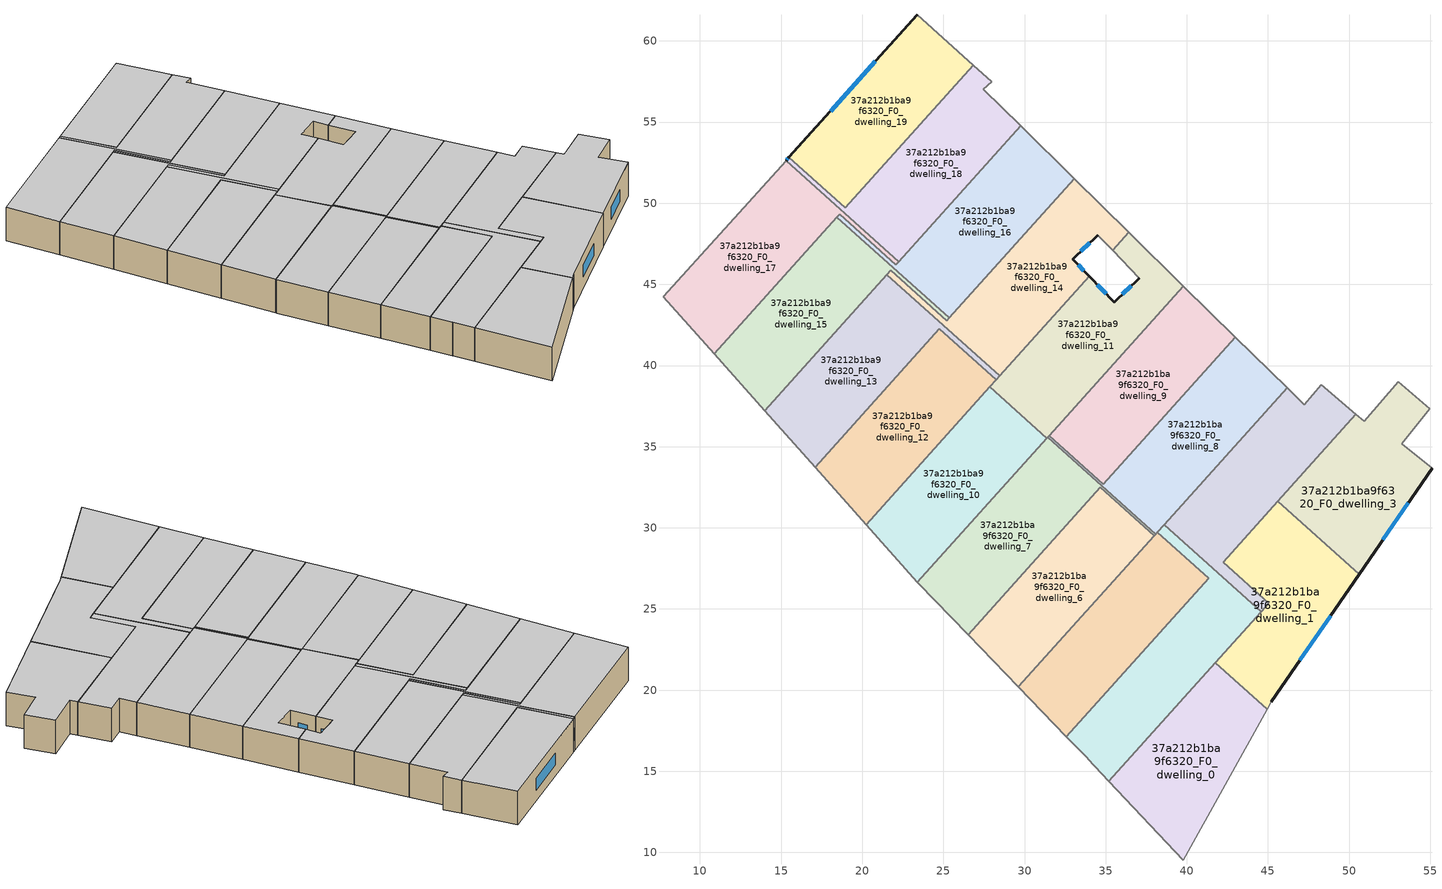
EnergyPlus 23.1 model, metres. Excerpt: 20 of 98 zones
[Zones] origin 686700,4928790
37a212b1ba9f6320_F0_dwelling_0
 floor ground (EU_floor_Construction): 44.96,18.82 39.77,9.52 35.19,14.39 41.75,21.7 z0
 wall to 37a212b1ba9f6320_F0_dwelling_1 (EU_wall_Construction): 44.96,18.82 41.75,21.7 z0:3
 wall adiabatic (EU_wall_Construction): 35.19,14.39 39.77,9.52 44.96,18.82 z0:3
 wall to 37a212b1ba9f6320_F0_dwelling_2 (EU_wall_Construction): 41.75,21.7 35.19,14.39 z0:3
 ceiling to 37a212b1ba9f6320_F1_dwelling_0 (EU_floor_Construction): 39.77,9.52 44.96,18.82 41.75,21.7 35.19,14.39 z3
37a212b1ba9f6320_F0_dwelling_1
 floor ground (EU_floor_Construction): 50.61,27.14 45.21,19.27 44.96,18.82 41.75,21.7 45.04,25.36 42.23,27.88 45.61,31.64 z0
 wall outside (EU_wall_Construction): 45.21,19.27 50.61,27.14 z0:3
 wall to 37a212b1ba9f6320_F0_dwelling_5 (EU_wall_Construction): 45.61,31.64 42.23,27.88 45.04,25.36 44.57,24.84 z0:3
 wall to 37a212b1ba9f6320_F0_dwelling_3 (EU_wall_Construction): 50.61,27.14 45.61,31.64 z0:3
 wall adiabatic (EU_wall_Construction): 44.96,18.82 45.21,19.27 z0:3
 wall to 37a212b1ba9f6320_F0_dwelling_2 (EU_wall_Construction): 44.57,24.84 41.75,21.7 z0:3
 window (EU_Window_Construction): 46.97,21.83 48.86,24.58 z0.98:2.02
 ceiling to 37a212b1ba9f6320_F1_dwelling_1 (EU_floor_Construction): 45.21,19.27 50.61,27.14 45.61,31.64 42.23,27.88 45.04,25.36 41.75,21.7 44.96,18.82 z3
37a212b1ba9f6320_F0_dwelling_10
 floor ground (EU_floor_Construction): 31.37,35.53 23.4,26.65 20.24,30.2 27.86,38.68 z0
 wall adiabatic (EU_wall_Construction): 20.24,30.2 23.4,26.65 z0:3
 wall to 37a212b1ba9f6320_F0_dwelling_11 (EU_wall_Construction): 31.37,35.53 27.86,38.68 z0:3
 wall to 37a212b1ba9f6320_F0_dwelling_7 (EU_wall_Construction): 23.4,26.65 31.37,35.53 z0:3
 wall to 37a212b1ba9f6320_F0_dwelling_12 (EU_wall_Construction): 27.86,38.68 20.24,30.2 z0:3
 ceiling to 37a212b1ba9f6320_F1_dwelling_10 (EU_floor_Construction): 23.4,26.65 31.37,35.53 27.86,38.68 20.24,30.2 z3
37a212b1ba9f6320_F0_dwelling_11
 floor ground (EU_floor_Construction): 39.79,44.9 31.37,35.53 27.86,38.68 33.99,45.5 35.52,43.91 37.06,45.38 35.42,47.1 36.42,48.21 z0
 wall outside (EU_wall_Construction): 37.06,45.38 35.52,43.91 33.99,45.5 z0:3
 wall adiabatic (EU_wall_Construction): 35.42,47.1 37.06,45.38 / 39.79,44.9 36.42,48.21 z0:3
 wall to 37a212b1ba9f6320_F0_dwelling_14 (EU_wall_Construction): 36.42,48.21 35.42,47.1 / 33.99,45.5 28.47,39.36 z0:3
 wall to 37a212b1ba9f6320_F0_dwelling_9 (EU_wall_Construction): 31.51,35.68 39.79,44.9 z0:3
 wall to 37a212b1ba9f6320_F0_dwelling_13 (EU_wall_Construction): 28.47,39.36 28.24,39.11 z0:3
 wall to 37a212b1ba9f6320_F0_dwelling_8 (EU_wall_Construction): 31.42,35.58 31.51,35.68 z0:3
 wall to 37a212b1ba9f6320_F0_dwelling_7 (EU_wall_Construction): 31.37,35.53 31.42,35.58 z0:3
 wall to 37a212b1ba9f6320_F0_dwelling_12 (EU_wall_Construction): 28.24,39.11 27.86,38.68 z0:3
 window (EU_Window_Construction): 36.56,44.9 36.02,44.39 / 35.02,44.43 34.49,44.98 z0.98:2.02
 ceiling to 37a212b1ba9f6320_F1_dwelling_11 (EU_floor_Construction): 31.37,35.53 39.79,44.9 36.42,48.21 35.42,47.1 37.06,45.38 35.52,43.91 33.99,45.5 27.86,38.68 z3
37a212b1ba9f6320_F0_dwelling_12
 floor ground (EU_floor_Construction): 28.24,39.11 20.24,30.2 17.09,33.73 24.75,42.25 z0
 wall adiabatic (EU_wall_Construction): 17.09,33.73 20.24,30.2 z0:3
 wall to 37a212b1ba9f6320_F0_dwelling_13 (EU_wall_Construction): 28.24,39.11 24.75,42.25 17.09,33.73 z0:3
 ceiling to 37a212b1ba9f6320_F1_dwelling_12 (EU_floor_Construction): 20.24,30.2 28.24,39.11 24.75,42.25 17.09,33.73 z3
37a212b1ba9f6320_F0_dwelling_13
 floor ground (EU_floor_Construction): 24.75,42.25 17.09,33.73 13.99,37.22 21.52,45.6 28.47,39.36 28.24,39.11 z0
 wall adiabatic (EU_wall_Construction): 13.99,37.22 17.09,33.73 z0:3
 wall to 37a212b1ba9f6320_F0_dwelling_14 (EU_wall_Construction): 28.47,39.36 21.52,45.6 z0:3
 wall to 37a212b1ba9f6320_F0_dwelling_15 (EU_wall_Construction): 21.52,45.6 13.99,37.22 z0:3
 ceiling to 37a212b1ba9f6320_F1_dwelling_13 (EU_floor_Construction): 28.24,39.11 28.47,39.36 21.52,45.6 13.99,37.22 17.09,33.73 24.75,42.25 z3
37a212b1ba9f6320_F0_dwelling_14
 floor ground (EU_floor_Construction): 36.42,48.21 35.42,47.1 34.52,48.04 32.97,46.56 33.99,45.5 28.47,39.36 21.52,45.6 21.75,45.86 25.2,42.76 33.07,51.51 z0
 wall outside (EU_wall_Construction): 33.99,45.5 32.97,46.56 34.52,48.04 z0:3
 wall adiabatic (EU_wall_Construction): 34.52,48.04 35.42,47.1 / 36.42,48.21 33.07,51.51 z0:3
 wall to 37a212b1ba9f6320_F0_dwelling_15 (EU_wall_Construction): 25.36,42.93 25.2,42.76 21.75,45.86 21.52,45.6 z0:3
 wall to 37a212b1ba9f6320_F0_dwelling_16 (EU_wall_Construction): 33.07,51.51 25.36,42.93 z0:3
 window (EU_Window_Construction): 33.48,47.04 34.02,47.56 / 33.66,45.84 33.3,46.21 z0.98:2.02
 ceiling to 37a212b1ba9f6320_F1_dwelling_14 (EU_floor_Construction): 33.99,45.5 32.97,46.56 34.52,48.04 35.42,47.1 36.42,48.21 33.07,51.51 25.2,42.76 21.75,45.86 21.52,45.6 28.47,39.36 z3
37a212b1ba9f6320_F0_dwelling_15
 floor ground (EU_floor_Construction): 21.75,45.86 13.99,37.22 10.87,40.72 18.44,49.15 25.36,42.93 25.2,42.76 z0
 wall adiabatic (EU_wall_Construction): 10.87,40.72 13.99,37.22 z0:3
 wall to 37a212b1ba9f6320_F0_dwelling_16 (EU_wall_Construction): 25.36,42.93 18.44,49.15 z0:3
 wall to 37a212b1ba9f6320_F0_dwelling_17 (EU_wall_Construction): 18.44,49.15 10.87,40.72 z0:3
 ceiling to 37a212b1ba9f6320_F1_dwelling_15 (EU_floor_Construction): 25.2,42.76 25.36,42.93 18.44,49.15 10.87,40.72 13.99,37.22 21.75,45.86 z3
37a212b1ba9f6320_F0_dwelling_16
 floor ground (EU_floor_Construction): 33.07,51.51 25.36,42.93 18.44,49.15 18.6,49.32 22.06,46.21 29.76,54.77 z0
 wall to 37a212b1ba9f6320_F0_dwelling_17 (EU_wall_Construction): 22.24,46.4 22.06,46.21 18.6,49.32 18.44,49.15 z0:3
 wall adiabatic (EU_wall_Construction): 33.07,51.51 29.76,54.77 z0:3
 wall to 37a212b1ba9f6320_F0_dwelling_18 (EU_wall_Construction): 29.76,54.77 22.24,46.4 z0:3
 ceiling to 37a212b1ba9f6320_F1_dwelling_16 (EU_floor_Construction): 25.36,42.93 33.07,51.51 29.76,54.77 22.06,46.21 18.6,49.32 18.44,49.15 z3
37a212b1ba9f6320_F0_dwelling_17
 floor ground (EU_floor_Construction): 18.6,49.32 10.87,40.72 7.75,44.22 15.31,52.63 22.24,46.4 22.06,46.21 z0
 wall adiabatic (EU_wall_Construction): 15.31,52.63 7.75,44.22 10.87,40.72 z0:3
 wall to 37a212b1ba9f6320_F0_dwelling_18 (EU_wall_Construction): 22.24,46.4 15.31,52.63 z0:3
 ceiling to 37a212b1ba9f6320_F1_dwelling_17 (EU_floor_Construction): 22.06,46.21 22.24,46.4 15.31,52.63 7.75,44.22 10.87,40.72 18.6,49.32 z3
37a212b1ba9f6320_F0_dwelling_18
 floor ground (EU_floor_Construction): 27.97,57.48 27.46,57.03 29.76,54.77 22.24,46.4 15.31,52.63 15.48,52.82 18.94,49.71 26.84,58.5 z0
 wall outside (EU_wall_Construction): 15.48,52.82 15.31,52.63 z0:3
 wall to 37a212b1ba9f6320_F0_dwelling_19 (EU_wall_Construction): 26.84,58.5 18.94,49.71 15.48,52.82 z0:3
 wall adiabatic (EU_wall_Construction): 29.76,54.77 27.46,57.03 27.97,57.48 26.84,58.5 z0:3
 window (EU_Window_Construction): 15.42,52.76 15.36,52.69 z0.98:2.02
 ceiling to 37a212b1ba9f6320_F1_dwelling_18 (EU_floor_Construction): 22.24,46.4 29.76,54.77 27.46,57.03 27.97,57.48 26.84,58.5 18.94,49.71 15.48,52.82 15.31,52.63 z3
37a212b1ba9f6320_F0_dwelling_19
 floor ground (EU_floor_Construction): 26.84,58.5 18.94,49.71 15.48,52.82 23.38,61.61 z0
 wall outside (EU_wall_Construction): 23.38,61.61 15.48,52.82 z0:3
 wall adiabatic (EU_wall_Construction): 26.84,58.5 23.38,61.61 z0:3
 window (EU_Window_Construction): 20.81,58.75 18.05,55.68 z0.98:2.02
 ceiling to 37a212b1ba9f6320_F1_dwelling_19 (EU_floor_Construction): 18.94,49.71 26.84,58.5 23.38,61.61 15.48,52.82 z3
37a212b1ba9f6320_F0_dwelling_2
 floor ground (EU_floor_Construction): 41.35,26.9 38.19,29.74 38.6,30.2 44.57,24.84 35.19,14.39 33.91,15.77 33.89,15.79 32.58,17.14 z0
 wall adiabatic (EU_wall_Construction): 32.58,17.14 33.89,15.79 33.91,15.77 35.19,14.39 z0:3
 wall to 37a212b1ba9f6320_F0_dwelling_4 (EU_wall_Construction): 38.19,29.74 41.35,26.9 32.58,17.14 z0:3
 wall to 37a212b1ba9f6320_F0_dwelling_5 (EU_wall_Construction): 44.57,24.84 38.6,30.2 z0:3
 wall to 37a212b1ba9f6320_F0_dwelling_8 (EU_wall_Construction): 38.6,30.2 38.19,29.74 z0:3
 ceiling to 37a212b1ba9f6320_F1_dwelling_2 (EU_floor_Construction): 35.19,14.39 44.57,24.84 38.6,30.2 38.19,29.74 41.35,26.9 32.58,17.14 33.89,15.79 33.91,15.77 z3
37a212b1ba9f6320_F0_dwelling_3
 floor ground (EU_floor_Construction): 54.98,37.34 53.23,35.19 55.1,33.68 50.61,27.14 45.61,31.64 50.42,36.99 50.92,36.56 53.02,39 z0
 wall outside (EU_wall_Construction): 50.61,27.14 55.1,33.68 z0:3
 wall adiabatic (EU_wall_Construction): 55.1,33.68 53.23,35.19 54.98,37.34 53.02,39 50.92,36.56 50.42,36.99 z0:3
 wall to 37a212b1ba9f6320_F0_dwelling_5 (EU_wall_Construction): 50.42,36.99 45.61,31.64 z0:3
 window (EU_Window_Construction): 52.08,29.27 53.64,31.55 z0.98:2.02
 ceiling to 37a212b1ba9f6320_F1_dwelling_3 (EU_floor_Construction): 50.61,27.14 55.1,33.68 53.23,35.19 54.98,37.34 53.02,39 50.92,36.56 50.42,36.99 45.61,31.64 z3
37a212b1ba9f6320_F0_dwelling_4
 floor ground (EU_floor_Construction): 41.35,26.9 32.58,17.14 29.62,20.2 38.19,29.74 z0
 wall adiabatic (EU_wall_Construction): 29.62,20.2 32.58,17.14 z0:3
 wall to 37a212b1ba9f6320_F0_dwelling_6 (EU_wall_Construction): 37.98,29.51 29.62,20.2 z0:3
 wall to 37a212b1ba9f6320_F0_dwelling_7 (EU_wall_Construction): 38.07,29.61 37.98,29.51 z0:3
 wall to 37a212b1ba9f6320_F0_dwelling_8 (EU_wall_Construction): 38.19,29.74 38.07,29.61 z0:3
 ceiling to 37a212b1ba9f6320_F1_dwelling_4 (EU_floor_Construction): 32.58,17.14 41.35,26.9 38.19,29.74 29.62,20.2 z3
37a212b1ba9f6320_F0_dwelling_5
 floor ground (EU_floor_Construction): 50.42,36.99 42.23,27.88 45.04,25.36 44.57,24.84 38.6,30.2 46.17,38.62 47.24,37.57 48.29,38.81 z0
 wall adiabatic (EU_wall_Construction): 50.42,36.99 48.29,38.81 47.24,37.57 46.17,38.62 z0:3
 wall to 37a212b1ba9f6320_F0_dwelling_8 (EU_wall_Construction): 46.17,38.62 38.6,30.2 z0:3
 ceiling to 37a212b1ba9f6320_F1_dwelling_5 (EU_floor_Construction): 45.04,25.36 42.23,27.88 50.42,36.99 48.29,38.81 47.24,37.57 46.17,38.62 38.6,30.2 44.57,24.84 z3
37a212b1ba9f6320_F0_dwelling_6
 floor ground (EU_floor_Construction): 37.98,29.51 29.62,20.2 26.52,23.42 34.67,32.49 z0
 wall adiabatic (EU_wall_Construction): 26.52,23.42 29.62,20.2 z0:3
 wall to 37a212b1ba9f6320_F0_dwelling_7 (EU_wall_Construction): 37.98,29.51 34.67,32.49 26.52,23.42 z0:3
 ceiling to 37a212b1ba9f6320_F1_dwelling_6 (EU_floor_Construction): 29.62,20.2 37.98,29.51 34.67,32.49 26.52,23.42 z3
37a212b1ba9f6320_F0_dwelling_7
 floor ground (EU_floor_Construction): 34.67,32.49 26.52,23.42 23.45,26.6 23.4,26.65 31.42,35.58 38.07,29.61 37.98,29.51 z0
 wall adiabatic (EU_wall_Construction): 23.4,26.65 23.45,26.6 26.52,23.42 z0:3
 wall to 37a212b1ba9f6320_F0_dwelling_8 (EU_wall_Construction): 38.07,29.61 31.42,35.58 z0:3
 ceiling to 37a212b1ba9f6320_F1_dwelling_7 (EU_floor_Construction): 37.98,29.51 38.07,29.61 31.42,35.58 23.4,26.65 23.45,26.6 26.52,23.42 34.67,32.49 z3
37a212b1ba9f6320_F0_dwelling_8
 floor ground (EU_floor_Construction): 46.17,38.62 38.07,29.61 31.42,35.58 31.51,35.68 34.84,32.68 42.99,41.75 z0
 wall to 37a212b1ba9f6320_F0_dwelling_9 (EU_wall_Construction): 42.99,41.75 34.84,32.68 31.51,35.68 z0:3
 wall adiabatic (EU_wall_Construction): 46.17,38.62 42.99,41.75 z0:3
 ceiling to 37a212b1ba9f6320_F1_dwelling_8 (EU_floor_Construction): 38.07,29.61 46.17,38.62 42.99,41.75 34.84,32.68 31.51,35.68 31.42,35.58 z3
37a212b1ba9f6320_F0_dwelling_9
 floor ground (EU_floor_Construction): 42.99,41.75 34.84,32.68 31.51,35.68 39.79,44.9 z0
 wall adiabatic (EU_wall_Construction): 42.99,41.75 39.79,44.9 z0:3
 ceiling to 37a212b1ba9f6320_F1_dwelling_9 (EU_floor_Construction): 34.84,32.68 42.99,41.75 39.79,44.9 31.51,35.68 z3
[Building]
EU S2 Campaign: North Axis=0; Terrain=City; Solar Distribution=FullExterior
[Site:Location]
Bologna: Latitude=44.5; Longitude=11.25; Time Zone=1; Elevation=37
[SizingPeriod:WeatherFileDays]
AnnualSizingPeriod: Begin Month=1; Begin Day of Month=1; End Month=12; End Day of Month=31; Day of Week for Start Day=Monday; Use Weather File Daylight Saving Period=No; Use Weather File Rain and Snow Indicators=No
[MATERIAL]
EU_InternalMass_Material: Roughness=MediumRough; Thickness=0.1; Conductivity=1; Density=1800; Specific Heat=900; Thermal Absorptance=0.9; Solar Absorptance=0.7; Visible Absorptance=0.7
[MATERIAL:NOMASS] Roughness=MediumRough; Thermal Absorptance=0.9; Solar Absorptance=0.7; Visible Absorptance=0.7
Name | Thermal Resistance
EU_wall_NoMass | 0.905828
EU_floor_NoMass | 0.67114
[WINDOWMATERIAL:SIMPLEGLAZINGSYSTEM]
EU_Window_SimpleGlazing: UFactor=4.52486; Solar Heat Gain Coefficient=0.85; Visible Transmittance=0.85
[CONSTRUCTION]
EU_wall_Construction: EU_wall_NoMass
EU_floor_Construction: EU_floor_NoMass
EU_Window_Construction: EU_Window_SimpleGlazing
EU_InternalMass_Construction: EU_InternalMass_Material
[ZONE] Type=1; Multiplier=1; Ceiling Height=autocalculate; Floor Area=autocalculate; Part of Total Floor Area=Yes
Name | Volume
37a212b1ba9f6320_F0_dwelling_0; 37a212b1ba9f6320_F0_dwelling_8 | 165.234
37a212b1ba9f6320_F0_dwelling_1 | 165.235
37a212b1ba9f6320_F0_dwelling_10 | 165.24
37a212b1ba9f6320_F0_dwelling_11 | 165.227
37a212b1ba9f6320_F0_dwelling_12 | 165.223
37a212b1ba9f6320_F0_dwelling_13 | 165.222
37a212b1ba9f6320_F0_dwelling_14; 37a212b1ba9f6320_F0_dwelling_3 | 165.239
37a212b1ba9f6320_F0_dwelling_15 | 165.25
37a212b1ba9f6320_F0_dwelling_16; 37a212b1ba9f6320_F0_dwelling_17 | 165.238
37a212b1ba9f6320_F0_dwelling_18 | 165.248
37a212b1ba9f6320_F0_dwelling_19 | 165.241
37a212b1ba9f6320_F0_dwelling_2 | 165.242
37a212b1ba9f6320_F0_dwelling_4 | 165.268
37a212b1ba9f6320_F0_dwelling_5 | 165.219
37a212b1ba9f6320_F0_dwelling_6 | 165.229
37a212b1ba9f6320_F0_dwelling_7 | 165.243
37a212b1ba9f6320_F0_dwelling_9 | 165.244
[INTERNALMASS] Construction=EU_InternalMass_Construction
Name | Zone or ZoneList | Surface Area
37a212b1ba9f6320_F0_dwelling_0_EU_InternalMass | 37a212b1ba9f6320_F0_dwelling_0 | 55.0779
37a212b1ba9f6320_F0_dwelling_1_EU_InternalMass | 37a212b1ba9f6320_F0_dwelling_1 | 55.0785
37a212b1ba9f6320_F0_dwelling_2_EU_InternalMass | 37a212b1ba9f6320_F0_dwelling_2 | 55.0807
37a212b1ba9f6320_F0_dwelling_3_EU_InternalMass | 37a212b1ba9f6320_F0_dwelling_3 | 55.0797
37a212b1ba9f6320_F0_dwelling_4_EU_InternalMass | 37a212b1ba9f6320_F0_dwelling_4 | 55.0878
37a212b1ba9f6320_F0_dwelling_5_EU_InternalMass | 37a212b1ba9f6320_F0_dwelling_5 | 55.073
37a212b1ba9f6320_F0_dwelling_6_EU_InternalMass | 37a212b1ba9f6320_F0_dwelling_6 | 55.0774
37a212b1ba9f6320_F0_dwelling_7_EU_InternalMass | 37a212b1ba9f6320_F0_dwelling_7 | 55.0806
37a212b1ba9f6320_F0_dwelling_8_EU_InternalMass | 37a212b1ba9f6320_F0_dwelling_8 | 55.0779
37a212b1ba9f6320_F0_dwelling_9_EU_InternalMass | 37a212b1ba9f6320_F0_dwelling_9 | 55.0823
37a212b1ba9f6320_F0_dwelling_10_EU_InternalMass | 37a212b1ba9f6320_F0_dwelling_10 | 55.0798
37a212b1ba9f6320_F0_dwelling_11_EU_InternalMass | 37a212b1ba9f6320_F0_dwelling_11 | 55.0766
37a212b1ba9f6320_F0_dwelling_12_EU_InternalMass | 37a212b1ba9f6320_F0_dwelling_12 | 55.0743
37a212b1ba9f6320_F0_dwelling_13_EU_InternalMass | 37a212b1ba9f6320_F0_dwelling_13 | 55.0732
37a212b1ba9f6320_F0_dwelling_14_EU_InternalMass | 37a212b1ba9f6320_F0_dwelling_14 | 55.0791
37a212b1ba9f6320_F0_dwelling_15_EU_InternalMass | 37a212b1ba9f6320_F0_dwelling_15 | 55.0834
37a212b1ba9f6320_F0_dwelling_16_EU_InternalMass | 37a212b1ba9f6320_F0_dwelling_16 | 55.0796
37a212b1ba9f6320_F0_dwelling_17_EU_InternalMass | 37a212b1ba9f6320_F0_dwelling_17 | 55.0792
37a212b1ba9f6320_F0_dwelling_18_EU_InternalMass | 37a212b1ba9f6320_F0_dwelling_18 | 55.0826
37a212b1ba9f6320_F0_dwelling_19_EU_InternalMass | 37a212b1ba9f6320_F0_dwelling_19 | 55.0801
[OTHEREQUIPMENT] Fuel Type=Electricity; Design Level Calculation Method=Watts/Area; Power per Zone Floor Area=1; Fraction Latent=0; Fraction Radiant=0; Fraction Lost=0; Carbon Dioxide Generation Rate=0; EndUse Subcategory=EU_Step8_InternalGains
Name | Zone or ZoneList or Space or SpaceList | Schedule
EU_Step8_InternalGain_37a212b1ba9f6320_F0_dwelling_0_f000 | 37a212b1ba9f6320_F0_dwelling_0 | EU_Step8_GainSchedule_37a212b1ba9f6320_F0_dwelling_0_f000
EU_Step8_InternalGain_37a212b1ba9f6320_F0_dwelling_1_f000 | 37a212b1ba9f6320_F0_dwelling_1 | EU_Step8_GainSchedule_37a212b1ba9f6320_F0_dwelling_1_f000
EU_Step8_InternalGain_37a212b1ba9f6320_F0_dwelling_2_f000 | 37a212b1ba9f6320_F0_dwelling_2 | EU_Step8_GainSchedule_37a212b1ba9f6320_F0_dwelling_2_f000
EU_Step8_InternalGain_37a212b1ba9f6320_F0_dwelling_3_f000 | 37a212b1ba9f6320_F0_dwelling_3 | EU_Step8_GainSchedule_37a212b1ba9f6320_F0_dwelling_3_f000
EU_Step8_InternalGain_37a212b1ba9f6320_F0_dwelling_4_f000 | 37a212b1ba9f6320_F0_dwelling_4 | EU_Step8_GainSchedule_37a212b1ba9f6320_F0_dwelling_4_f000
EU_Step8_InternalGain_37a212b1ba9f6320_F0_dwelling_5_f000 | 37a212b1ba9f6320_F0_dwelling_5 | EU_Step8_GainSchedule_37a212b1ba9f6320_F0_dwelling_5_f000
EU_Step8_InternalGain_37a212b1ba9f6320_F0_dwelling_6_f000 | 37a212b1ba9f6320_F0_dwelling_6 | EU_Step8_GainSchedule_37a212b1ba9f6320_F0_dwelling_6_f000
EU_Step8_InternalGain_37a212b1ba9f6320_F0_dwelling_7_f000 | 37a212b1ba9f6320_F0_dwelling_7 | EU_Step8_GainSchedule_37a212b1ba9f6320_F0_dwelling_7_f000
EU_Step8_InternalGain_37a212b1ba9f6320_F0_dwelling_8_f000 | 37a212b1ba9f6320_F0_dwelling_8 | EU_Step8_GainSchedule_37a212b1ba9f6320_F0_dwelling_8_f000
EU_Step8_InternalGain_37a212b1ba9f6320_F0_dwelling_9_f000 | 37a212b1ba9f6320_F0_dwelling_9 | EU_Step8_GainSchedule_37a212b1ba9f6320_F0_dwelling_9_f000
EU_Step8_InternalGain_37a212b1ba9f6320_F0_dwelling_10_f000 | 37a212b1ba9f6320_F0_dwelling_10 | EU_Step8_GainSchedule_37a212b1ba9f6320_F0_dwelling_10_f000
EU_Step8_InternalGain_37a212b1ba9f6320_F0_dwelling_11_f000 | 37a212b1ba9f6320_F0_dwelling_11 | EU_Step8_GainSchedule_37a212b1ba9f6320_F0_dwelling_11_f000
EU_Step8_InternalGain_37a212b1ba9f6320_F0_dwelling_12_f000 | 37a212b1ba9f6320_F0_dwelling_12 | EU_Step8_GainSchedule_37a212b1ba9f6320_F0_dwelling_12_f000
EU_Step8_InternalGain_37a212b1ba9f6320_F0_dwelling_13_f000 | 37a212b1ba9f6320_F0_dwelling_13 | EU_Step8_GainSchedule_37a212b1ba9f6320_F0_dwelling_13_f000
EU_Step8_InternalGain_37a212b1ba9f6320_F0_dwelling_14_f000 | 37a212b1ba9f6320_F0_dwelling_14 | EU_Step8_GainSchedule_37a212b1ba9f6320_F0_dwelling_14_f000
EU_Step8_InternalGain_37a212b1ba9f6320_F0_dwelling_15_f000 | 37a212b1ba9f6320_F0_dwelling_15 | EU_Step8_GainSchedule_37a212b1ba9f6320_F0_dwelling_15_f000
EU_Step8_InternalGain_37a212b1ba9f6320_F0_dwelling_16_f000 | 37a212b1ba9f6320_F0_dwelling_16 | EU_Step8_GainSchedule_37a212b1ba9f6320_F0_dwelling_16_f000
EU_Step8_InternalGain_37a212b1ba9f6320_F0_dwelling_17_f000 | 37a212b1ba9f6320_F0_dwelling_17 | EU_Step8_GainSchedule_37a212b1ba9f6320_F0_dwelling_17_f000
EU_Step8_InternalGain_37a212b1ba9f6320_F0_dwelling_18_f000 | 37a212b1ba9f6320_F0_dwelling_18 | EU_Step8_GainSchedule_37a212b1ba9f6320_F0_dwelling_18_f000
EU_Step8_InternalGain_37a212b1ba9f6320_F0_dwelling_19_f000 | 37a212b1ba9f6320_F0_dwelling_19 | EU_Step8_GainSchedule_37a212b1ba9f6320_F0_dwelling_19_f000
[ZONEVENTILATION:DESIGNFLOWRATE] Schedule=EU_AlwaysOn; Design Flow Rate Calculation Method=AirChanges/Hour; Air Changes per Hour=0.73129; Ventilation Type=Natural; Fan Pressure Rise=0; Fan Total Efficiency=1; Constant Term Coefficient=1; Temperature Term Coefficient=0; Velocity Term Coefficient=0; Velocity Squared Term Coefficient=0; Minimum Indoor Temperature=-100; Maximum Indoor Temperature=100; Delta Temperature=-100; Minimum Outdoor Temperature=-100; Maximum Outdoor Temperature=100; Maximum Wind Speed=40
Name | Zone or ZoneList or Space or SpaceList
EU_ConstantAir_37a212b1ba9f6320_F0_dwelling_0 | 37a212b1ba9f6320_F0_dwelling_0
EU_ConstantAir_37a212b1ba9f6320_F0_dwelling_1 | 37a212b1ba9f6320_F0_dwelling_1
EU_ConstantAir_37a212b1ba9f6320_F0_dwelling_2 | 37a212b1ba9f6320_F0_dwelling_2
EU_ConstantAir_37a212b1ba9f6320_F0_dwelling_3 | 37a212b1ba9f6320_F0_dwelling_3
EU_ConstantAir_37a212b1ba9f6320_F0_dwelling_4 | 37a212b1ba9f6320_F0_dwelling_4
EU_ConstantAir_37a212b1ba9f6320_F0_dwelling_5 | 37a212b1ba9f6320_F0_dwelling_5
EU_ConstantAir_37a212b1ba9f6320_F0_dwelling_6 | 37a212b1ba9f6320_F0_dwelling_6
EU_ConstantAir_37a212b1ba9f6320_F0_dwelling_7 | 37a212b1ba9f6320_F0_dwelling_7
EU_ConstantAir_37a212b1ba9f6320_F0_dwelling_8 | 37a212b1ba9f6320_F0_dwelling_8
EU_ConstantAir_37a212b1ba9f6320_F0_dwelling_9 | 37a212b1ba9f6320_F0_dwelling_9
EU_ConstantAir_37a212b1ba9f6320_F0_dwelling_10 | 37a212b1ba9f6320_F0_dwelling_10
EU_ConstantAir_37a212b1ba9f6320_F0_dwelling_11 | 37a212b1ba9f6320_F0_dwelling_11
EU_ConstantAir_37a212b1ba9f6320_F0_dwelling_12 | 37a212b1ba9f6320_F0_dwelling_12
EU_ConstantAir_37a212b1ba9f6320_F0_dwelling_13 | 37a212b1ba9f6320_F0_dwelling_13
EU_ConstantAir_37a212b1ba9f6320_F0_dwelling_14 | 37a212b1ba9f6320_F0_dwelling_14
EU_ConstantAir_37a212b1ba9f6320_F0_dwelling_15 | 37a212b1ba9f6320_F0_dwelling_15
EU_ConstantAir_37a212b1ba9f6320_F0_dwelling_16 | 37a212b1ba9f6320_F0_dwelling_16
EU_ConstantAir_37a212b1ba9f6320_F0_dwelling_17 | 37a212b1ba9f6320_F0_dwelling_17
EU_ConstantAir_37a212b1ba9f6320_F0_dwelling_18 | 37a212b1ba9f6320_F0_dwelling_18
EU_ConstantAir_37a212b1ba9f6320_F0_dwelling_19 | 37a212b1ba9f6320_F0_dwelling_19
[HVACTEMPLATE:THERMOSTAT] Constant Heating Setpoint=20; Constant Cooling Setpoint=50
EU_HeatOnly_37a212b1ba9f6320_F0_dwelling_0; EU_HeatOnly_37a212b1ba9f6320_F0_dwelling_1; EU_HeatOnly_37a212b1ba9f6320_F0_dwelling_2; EU_HeatOnly_37a212b1ba9f6320_F0_dwelling_3; EU_HeatOnly_37a212b1ba9f6320_F0_dwelling_4; EU_HeatOnly_37a212b1ba9f6320_F0_dwelling_5; EU_HeatOnly_37a212b1ba9f6320_F0_dwelling_6; EU_HeatOnly_37a212b1ba9f6320_F0_dwelling_7; EU_HeatOnly_37a212b1ba9f6320_F0_dwelling_8; EU_HeatOnly_37a212b1ba9f6320_F0_dwelling_9; EU_HeatOnly_37a212b1ba9f6320_F0_dwelling_10; EU_HeatOnly_37a212b1ba9f6320_F0_dwelling_11; EU_HeatOnly_37a212b1ba9f6320_F0_dwelling_12; EU_HeatOnly_37a212b1ba9f6320_F0_dwelling_13; EU_HeatOnly_37a212b1ba9f6320_F0_dwelling_14; EU_HeatOnly_37a212b1ba9f6320_F0_dwelling_15; EU_HeatOnly_37a212b1ba9f6320_F0_dwelling_16; EU_HeatOnly_37a212b1ba9f6320_F0_dwelling_17; EU_HeatOnly_37a212b1ba9f6320_F0_dwelling_18; EU_HeatOnly_37a212b1ba9f6320_F0_dwelling_19; EU_HeatOnly_37a212b1ba9f6320_F1_dwelling_0; EU_HeatOnly_37a212b1ba9f6320_F1_dwelling_1; EU_HeatOnly_37a212b1ba9f6320_F1_dwelling_2; EU_HeatOnly_37a212b1ba9f6320_F1_dwelling_3; EU_HeatOnly_37a212b1ba9f6320_F1_dwelling_4; EU_HeatOnly_37a212b1ba9f6320_F1_dwelling_5; EU_HeatOnly_37a212b1ba9f6320_F1_dwelling_6; EU_HeatOnly_37a212b1ba9f6320_F1_dwelling_7; EU_HeatOnly_37a212b1ba9f6320_F1_dwelling_8; EU_HeatOnly_37a212b1ba9f6320_F1_dwelling_9; EU_HeatOnly_37a212b1ba9f6320_F1_dwelling_10; EU_HeatOnly_37a212b1ba9f6320_F1_dwelling_11; EU_HeatOnly_37a212b1ba9f6320_F1_dwelling_12; EU_HeatOnly_37a212b1ba9f6320_F1_dwelling_13; EU_HeatOnly_37a212b1ba9f6320_F1_dwelling_14; EU_HeatOnly_37a212b1ba9f6320_F1_dwelling_15; EU_HeatOnly_37a212b1ba9f6320_F1_dwelling_16; EU_HeatOnly_37a212b1ba9f6320_F1_dwelling_17; EU_HeatOnly_37a212b1ba9f6320_F1_dwelling_18; EU_HeatOnly_37a212b1ba9f6320_F1_dwelling_19; EU_HeatOnly_37a212b1ba9f6320_F2_dwelling_0; EU_HeatOnly_37a212b1ba9f6320_F2_dwelling_1; EU_HeatOnly_37a212b1ba9f6320_F2_dwelling_2; EU_HeatOnly_37a212b1ba9f6320_F2_dwelling_3; EU_HeatOnly_37a212b1ba9f6320_F2_dwelling_4; EU_HeatOnly_37a212b1ba9f6320_F2_dwelling_5; EU_HeatOnly_37a212b1ba9f6320_F2_dwelling_6; EU_HeatOnly_37a212b1ba9f6320_F2_dwelling_7; EU_HeatOnly_37a212b1ba9f6320_F2_dwelling_8; EU_HeatOnly_37a212b1ba9f6320_F2_dwelling_9; EU_HeatOnly_37a212b1ba9f6320_F2_dwelling_10; EU_HeatOnly_37a212b1ba9f6320_F2_dwelling_11; EU_HeatOnly_37a212b1ba9f6320_F2_dwelling_12; EU_HeatOnly_37a212b1ba9f6320_F2_dwelling_13; EU_HeatOnly_37a212b1ba9f6320_F2_dwelling_14; EU_HeatOnly_37a212b1ba9f6320_F2_dwelling_15; EU_HeatOnly_37a212b1ba9f6320_F2_dwelling_16; EU_HeatOnly_37a212b1ba9f6320_F2_dwelling_17; EU_HeatOnly_37a212b1ba9f6320_F2_dwelling_18; EU_HeatOnly_37a212b1ba9f6320_F2_dwelling_19; EU_HeatOnly_37a212b1ba9f6320_F3_dwelling_0; EU_HeatOnly_37a212b1ba9f6320_F3_dwelling_1; EU_HeatOnly_37a212b1ba9f6320_F3_dwelling_2; EU_HeatOnly_37a212b1ba9f6320_F3_dwelling_3; EU_HeatOnly_37a212b1ba9f6320_F3_dwelling_4; EU_HeatOnly_37a212b1ba9f6320_F3_dwelling_5; EU_HeatOnly_37a212b1ba9f6320_F3_dwelling_6; EU_HeatOnly_37a212b1ba9f6320_F3_dwelling_7; EU_HeatOnly_37a212b1ba9f6320_F3_dwelling_8; EU_HeatOnly_37a212b1ba9f6320_F3_dwelling_9; EU_HeatOnly_37a212b1ba9f6320_F3_dwelling_10; EU_HeatOnly_37a212b1ba9f6320_F3_dwelling_11; EU_HeatOnly_37a212b1ba9f6320_F3_dwelling_12; EU_HeatOnly_37a212b1ba9f6320_F3_dwelling_13; EU_HeatOnly_37a212b1ba9f6320_F3_dwelling_14; EU_HeatOnly_37a212b1ba9f6320_F3_dwelling_15; EU_HeatOnly_37a212b1ba9f6320_F3_dwelling_16; EU_HeatOnly_37a212b1ba9f6320_F3_dwelling_17; EU_HeatOnly_37a212b1ba9f6320_F3_dwelling_18; EU_HeatOnly_37a212b1ba9f6320_F4_dwelling_0; EU_HeatOnly_37a212b1ba9f6320_F4_dwelling_1; EU_HeatOnly_37a212b1ba9f6320_F4_dwelling_2; EU_HeatOnly_37a212b1ba9f6320_F4_dwelling_3; EU_HeatOnly_37a212b1ba9f6320_F4_dwelling_4; EU_HeatOnly_37a212b1ba9f6320_F4_dwelling_5; EU_HeatOnly_37a212b1ba9f6320_F4_dwelling_6; EU_HeatOnly_37a212b1ba9f6320_F4_dwelling_7; EU_HeatOnly_37a212b1ba9f6320_F4_dwelling_8; EU_HeatOnly_37a212b1ba9f6320_F4_dwelling_9; EU_HeatOnly_37a212b1ba9f6320_F4_dwelling_10; EU_HeatOnly_37a212b1ba9f6320_F4_dwelling_11; EU_HeatOnly_37a212b1ba9f6320_F4_dwelling_12; EU_HeatOnly_37a212b1ba9f6320_F4_dwelling_13; EU_HeatOnly_37a212b1ba9f6320_F4_dwelling_14; EU_HeatOnly_37a212b1ba9f6320_F4_dwelling_15; EU_HeatOnly_37a212b1ba9f6320_F4_dwelling_16; EU_HeatOnly_37a212b1ba9f6320_F4_dwelling_17; EU_HeatOnly_37a212b1ba9f6320_F4_dwelling_18
[HVACTEMPLATE:ZONE:IDEALLOADSAIRSYSTEM] System Availability Schedule=EU_AlwaysOn; Maximum Heating Supply Air Temperature=50; Minimum Cooling Supply Air Temperature=13; Maximum Heating Supply Air Humidity Ratio=0.0156; Minimum Cooling Supply Air Humidity Ratio=0.0077; Heating Limit=NoLimit; Cooling Limit=NoLimit; Heating Availability Schedule=EU_AlwaysOn; Cooling Availability Schedule=EU_CoolingOff; Dehumidification Control Type=ConstantSensibleHeatRatio; Cooling Sensible Heat Ratio=0.7; Dehumidification Setpoint=60; Humidification Control Type=None; Humidification Setpoint=30; Outdoor Air Method=None; Outdoor Air Flow Rate per Person=0.00944; Outdoor Air Flow Rate per Zone Floor Area=0; Outdoor Air Flow Rate per Zone=0; Demand Controlled Ventilation Type=None; Outdoor Air Economizer Type=NoEconomizer; Heat Recovery Type=None; Sensible Heat Recovery Effectiveness=0.7; Latent Heat Recovery Effectiveness=0.65
Name | Template Thermostat
37a212b1ba9f6320_F0_dwelling_0 | EU_HeatOnly_37a212b1ba9f6320_F0_dwelling_0
37a212b1ba9f6320_F0_dwelling_1 | EU_HeatOnly_37a212b1ba9f6320_F0_dwelling_1
37a212b1ba9f6320_F0_dwelling_2 | EU_HeatOnly_37a212b1ba9f6320_F0_dwelling_2
37a212b1ba9f6320_F0_dwelling_3 | EU_HeatOnly_37a212b1ba9f6320_F0_dwelling_3
37a212b1ba9f6320_F0_dwelling_4 | EU_HeatOnly_37a212b1ba9f6320_F0_dwelling_4
37a212b1ba9f6320_F0_dwelling_5 | EU_HeatOnly_37a212b1ba9f6320_F0_dwelling_5
37a212b1ba9f6320_F0_dwelling_6 | EU_HeatOnly_37a212b1ba9f6320_F0_dwelling_6
37a212b1ba9f6320_F0_dwelling_7 | EU_HeatOnly_37a212b1ba9f6320_F0_dwelling_7
37a212b1ba9f6320_F0_dwelling_8 | EU_HeatOnly_37a212b1ba9f6320_F0_dwelling_8
37a212b1ba9f6320_F0_dwelling_9 | EU_HeatOnly_37a212b1ba9f6320_F0_dwelling_9
37a212b1ba9f6320_F0_dwelling_10 | EU_HeatOnly_37a212b1ba9f6320_F0_dwelling_10
37a212b1ba9f6320_F0_dwelling_11 | EU_HeatOnly_37a212b1ba9f6320_F0_dwelling_11
37a212b1ba9f6320_F0_dwelling_12 | EU_HeatOnly_37a212b1ba9f6320_F0_dwelling_12
37a212b1ba9f6320_F0_dwelling_13 | EU_HeatOnly_37a212b1ba9f6320_F0_dwelling_13
37a212b1ba9f6320_F0_dwelling_14 | EU_HeatOnly_37a212b1ba9f6320_F0_dwelling_14
37a212b1ba9f6320_F0_dwelling_15 | EU_HeatOnly_37a212b1ba9f6320_F0_dwelling_15
37a212b1ba9f6320_F0_dwelling_16 | EU_HeatOnly_37a212b1ba9f6320_F0_dwelling_16
37a212b1ba9f6320_F0_dwelling_17 | EU_HeatOnly_37a212b1ba9f6320_F0_dwelling_17
37a212b1ba9f6320_F0_dwelling_18 | EU_HeatOnly_37a212b1ba9f6320_F0_dwelling_18
37a212b1ba9f6320_F0_dwelling_19 | EU_HeatOnly_37a212b1ba9f6320_F0_dwelling_19
[SIZING:ZONE] Zone Cooling Design Supply Air Temperature Input Method=SupplyAirTemperature; Zone Cooling Design Supply Air Temperature=13; Zone Heating Design Supply Air Temperature Input Method=SupplyAirTemperature; Zone Heating Design Supply Air Temperature=50; Zone Cooling Design Supply Air Humidity Ratio=0.008; Zone Heating Design Supply Air Humidity Ratio=0.008; Cooling Design Air Flow Method=DesignDay; Cooling Design Air Flow Rate=0; Cooling Minimum Air Flow per Zone Floor Area=0.000762; Cooling Minimum Air Flow=0; Cooling Minimum Air Flow Fraction=0.2; Heating Design Air Flow Method=DesignDay; Heating Design Air Flow Rate=0; Heating Maximum Air Flow per Zone Floor Area=0.002032; Heating Maximum Air Flow=0.141576; Heating Maximum Air Flow Fraction=0.3; Account for Dedicated Outdoor Air System=No; Dedicated Outdoor Air System Control Strategy=NeutralSupplyAir; Dedicated Outdoor Air Low Setpoint Temperature for Design=autosize; Dedicated Outdoor Air High Setpoint Temperature for Design=autosize; Zone Load Sizing Method=Sensible Load Only No Latent Load; Zone Latent Cooling Design Supply Air Humidity Ratio Input Method=HumidityRatioDifference; Zone Cooling Design Supply Air Humidity Ratio Difference=0.005; Zone Latent Heating Design Supply Air Humidity Ratio Input Method=HumidityRatioDifference; Zone Humidification Design Supply Air Humidity Ratio Difference=0.005
37a212b1ba9f6320_F0_dwelling_0; 37a212b1ba9f6320_F0_dwelling_1; 37a212b1ba9f6320_F0_dwelling_2; 37a212b1ba9f6320_F0_dwelling_3; 37a212b1ba9f6320_F0_dwelling_4; 37a212b1ba9f6320_F0_dwelling_5; 37a212b1ba9f6320_F0_dwelling_6; 37a212b1ba9f6320_F0_dwelling_7; 37a212b1ba9f6320_F0_dwelling_8; 37a212b1ba9f6320_F0_dwelling_9; 37a212b1ba9f6320_F0_dwelling_10; 37a212b1ba9f6320_F0_dwelling_11; 37a212b1ba9f6320_F0_dwelling_12; 37a212b1ba9f6320_F0_dwelling_13; 37a212b1ba9f6320_F0_dwelling_14; 37a212b1ba9f6320_F0_dwelling_15; 37a212b1ba9f6320_F0_dwelling_16; 37a212b1ba9f6320_F0_dwelling_17; 37a212b1ba9f6320_F0_dwelling_18; 37a212b1ba9f6320_F0_dwelling_19
[SCHEDULE:CONSTANT]
Name | Hourly Value
EU_AlwaysOn | 1
EU_CoolingOff | 0
[SCHEDULE:FILE] Column Number=1; Rows to Skip at Top=0; Number of Hours of Data=8760; Column Separator=Comma; Interpolate to Timestep=No; Minutes per Item=60; Adjust Schedule for Daylight Savings=Yes
Name | File
EU_Step8_GainSchedule_37a212b1ba9f6320_F0_dwelling_0_f000 | ../../schedules/37a212b1ba9f6320/37a212b1ba9f6320_F0_dwelling_0_f000_gain.csv
EU_Step8_GainSchedule_37a212b1ba9f6320_F0_dwelling_1_f000 | ../../schedules/37a212b1ba9f6320/37a212b1ba9f6320_F0_dwelling_1_f000_gain.csv
EU_Step8_GainSchedule_37a212b1ba9f6320_F0_dwelling_2_f000 | ../../schedules/37a212b1ba9f6320/37a212b1ba9f6320_F0_dwelling_2_f000_gain.csv
EU_Step8_GainSchedule_37a212b1ba9f6320_F0_dwelling_3_f000 | ../../schedules/37a212b1ba9f6320/37a212b1ba9f6320_F0_dwelling_3_f000_gain.csv
EU_Step8_GainSchedule_37a212b1ba9f6320_F0_dwelling_4_f000 | ../../schedules/37a212b1ba9f6320/37a212b1ba9f6320_F0_dwelling_4_f000_gain.csv
EU_Step8_GainSchedule_37a212b1ba9f6320_F0_dwelling_5_f000 | ../../schedules/37a212b1ba9f6320/37a212b1ba9f6320_F0_dwelling_5_f000_gain.csv
EU_Step8_GainSchedule_37a212b1ba9f6320_F0_dwelling_6_f000 | ../../schedules/37a212b1ba9f6320/37a212b1ba9f6320_F0_dwelling_6_f000_gain.csv
EU_Step8_GainSchedule_37a212b1ba9f6320_F0_dwelling_7_f000 | ../../schedules/37a212b1ba9f6320/37a212b1ba9f6320_F0_dwelling_7_f000_gain.csv
EU_Step8_GainSchedule_37a212b1ba9f6320_F0_dwelling_8_f000 | ../../schedules/37a212b1ba9f6320/37a212b1ba9f6320_F0_dwelling_8_f000_gain.csv
EU_Step8_GainSchedule_37a212b1ba9f6320_F0_dwelling_9_f000 | ../../schedules/37a212b1ba9f6320/37a212b1ba9f6320_F0_dwelling_9_f000_gain.csv
EU_Step8_GainSchedule_37a212b1ba9f6320_F0_dwelling_10_f000 | ../../schedules/37a212b1ba9f6320/37a212b1ba9f6320_F0_dwelling_10_f000_gain.csv
EU_Step8_GainSchedule_37a212b1ba9f6320_F0_dwelling_11_f000 | ../../schedules/37a212b1ba9f6320/37a212b1ba9f6320_F0_dwelling_11_f000_gain.csv
EU_Step8_GainSchedule_37a212b1ba9f6320_F0_dwelling_12_f000 | ../../schedules/37a212b1ba9f6320/37a212b1ba9f6320_F0_dwelling_12_f000_gain.csv
EU_Step8_GainSchedule_37a212b1ba9f6320_F0_dwelling_13_f000 | ../../schedules/37a212b1ba9f6320/37a212b1ba9f6320_F0_dwelling_13_f000_gain.csv
EU_Step8_GainSchedule_37a212b1ba9f6320_F0_dwelling_14_f000 | ../../schedules/37a212b1ba9f6320/37a212b1ba9f6320_F0_dwelling_14_f000_gain.csv
EU_Step8_GainSchedule_37a212b1ba9f6320_F0_dwelling_15_f000 | ../../schedules/37a212b1ba9f6320/37a212b1ba9f6320_F0_dwelling_15_f000_gain.csv
EU_Step8_GainSchedule_37a212b1ba9f6320_F0_dwelling_16_f000 | ../../schedules/37a212b1ba9f6320/37a212b1ba9f6320_F0_dwelling_16_f000_gain.csv
EU_Step8_GainSchedule_37a212b1ba9f6320_F0_dwelling_17_f000 | ../../schedules/37a212b1ba9f6320/37a212b1ba9f6320_F0_dwelling_17_f000_gain.csv
EU_Step8_GainSchedule_37a212b1ba9f6320_F0_dwelling_18_f000 | ../../schedules/37a212b1ba9f6320/37a212b1ba9f6320_F0_dwelling_18_f000_gain.csv
EU_Step8_GainSchedule_37a212b1ba9f6320_F0_dwelling_19_f000 | ../../schedules/37a212b1ba9f6320/37a212b1ba9f6320_F0_dwelling_19_f000_gain.csv
